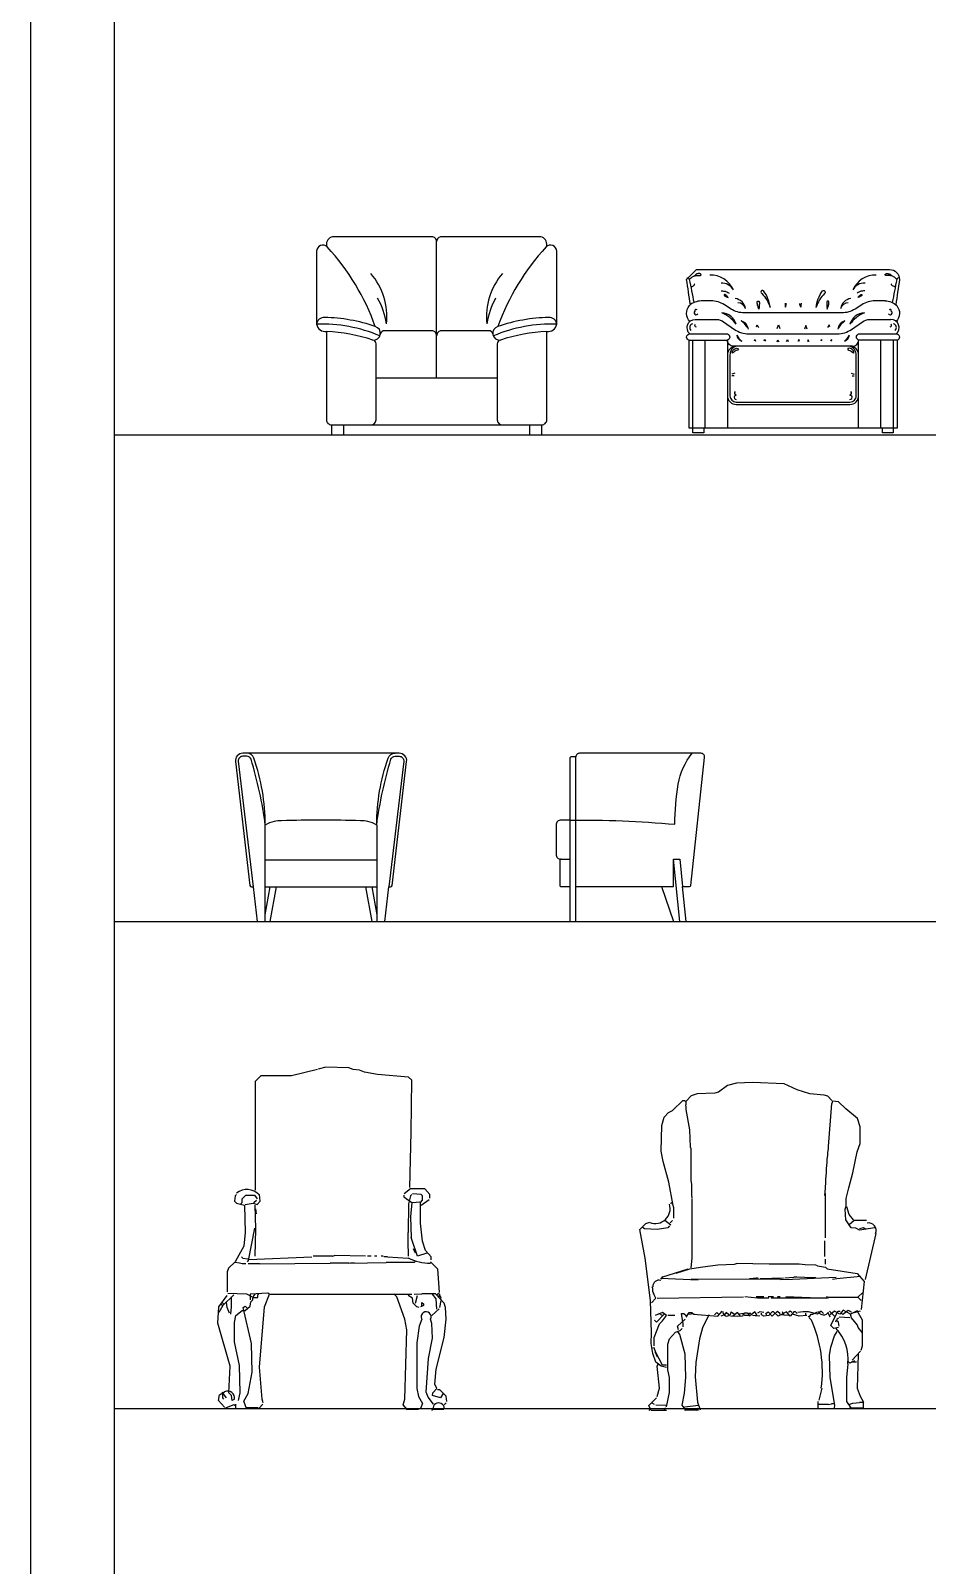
# Model space of a CAD drawing. Header units: inches. Extents: x 6 to 48.5, y 12.5 to 37.3.
# Drawn here: x 27.47 to 31.09, y 18.71 to 24.91 of the extents above; entities that cross this region are included whole.
import ezdxf

# ---------------------------------------------------------------- set-up
doc = ezdxf.new("R2010")
doc.units = ezdxf.units.IN
doc.header["$MEASUREMENT"] = 0
for name, color, linetype in [('02', 2, 'Continuous'), ('1', 1, 'Continuous'), ('4', 4, 'Continuous'), ('kadrbm', 4, 'Continuous')]:
    doc.layers.add(name, color=color, linetype=linetype)

# ---------------------------------------------------------------- blocks, each defined once
blk = doc.blocks.new('kadrbm')
at = {"layer": 'kadrbm', "color": 4}
blk.add_lwpolyline([(0, 0), (0, 24.7972), (21, 24.7972), (21, 0), (0, 0)], close=True, dxfattribs=at)
blk.add_lwpolyline([(20.6631, 0.3257), (20.6631, 24.4603), (0.3369, 24.4603), (0.3369, 0.3257), (20.6631, 0.3257)], dxfattribs=at)

msp = doc.modelspace()

# ---------------------------------------------------------------- linework, layer by layer
at = {"layer": '02'}
for p, q in [((29.111, 23.5106), (29.111, 24.0606)), ((30.1962, 23.3077), (30.1962, 23.6627)), ((30.9062, 23.3077), (30.9062, 23.6627)), ((30.3162, 23.529), (30.3041, 23.5255)), ((30.3128, 23.5185), (30.3041, 23.5185)), ((30.7861, 23.529), (30.7983, 23.5255)), ((30.7896, 23.5185), (30.7983, 23.5185)), ((28.4187, 21.5637), (28.8687, 21.5637)), ((30.0937, 21.3137), (30.0687, 21.5657))]:
    msp.add_line(p, q, dxfattribs=at)
for points in [[(30.1317, 23.9078), (30.1355, 23.9113), (30.1389, 23.9142), (30.142, 23.9166), (30.1447, 23.9185), (30.1472, 23.9199), (30.1496, 23.921), (30.1518, 23.9219), (30.1539, 23.9225), (30.156, 23.923), (30.158, 23.9234), (30.16, 23.9236), (30.1619, 23.9238), (30.1639, 23.9239), (30.1657, 23.924), (30.1675, 23.924), (30.1693, 23.924), (30.171, 23.924), (30.1726, 23.924), (30.174, 23.924), (30.1754, 23.9241), (30.1766, 23.9243), (30.1776, 23.9245), (30.1784, 23.9249), (30.1789, 23.9253), (30.1792, 23.9258), (30.1793, 23.9265), (30.1792, 23.9272), (30.1788, 23.9279), (30.1783, 23.9286), (30.1777, 23.9293), (30.177, 23.93), (30.1761, 23.9305), (30.1753, 23.9309), (30.1743, 23.9313), (30.1732, 23.9315), (30.1721, 23.9316), (30.1709, 23.9316), (30.1695, 23.9315), (30.1681, 23.9313), (30.1665, 23.9311), (30.1648, 23.9308), (30.163, 23.9304), (30.1612, 23.9298), (30.1594, 23.9291), (30.1578, 23.9282), (30.1563, 23.9271), (30.1551, 23.9257), (30.1542, 23.924)], [(30.9706, 23.9078), (30.9669, 23.9113), (30.9635, 23.9142), (30.9604, 23.9166), (30.9576, 23.9185), (30.9551, 23.9199), (30.9528, 23.921), (30.9506, 23.9219), (30.9485, 23.9225), (30.9464, 23.923), (30.9444, 23.9234), (30.9424, 23.9236), (30.9404, 23.9238), (30.9385, 23.9239), (30.9367, 23.924), (30.9348, 23.924), (30.9331, 23.924), (30.9314, 23.924), (30.9298, 23.924), (30.9283, 23.924), (30.927, 23.9241), (30.9258, 23.9243), (30.9248, 23.9245), (30.924, 23.9249), (30.9234, 23.9253), (30.9231, 23.9258), (30.9231, 23.9265), (30.9232, 23.9272), (30.9235, 23.9279), (30.924, 23.9286), (30.9247, 23.9293), (30.9254, 23.93), (30.9262, 23.9305), (30.9271, 23.9309), (30.9281, 23.9313), (30.9291, 23.9315), (30.9303, 23.9316), (30.9315, 23.9316), (30.9328, 23.9315), (30.9343, 23.9313), (30.9359, 23.9311), (30.9376, 23.9308), (30.9394, 23.9304), (30.9412, 23.9298), (30.9429, 23.9291), (30.9446, 23.9282), (30.946, 23.9271), (30.9472, 23.9257), (30.9482, 23.924)], [(30.1382, 23.877), (30.1427, 23.8792), (30.1462, 23.881), (30.1489, 23.8824), (30.1507, 23.8837), (30.152, 23.8851), (30.1529, 23.8865), (30.1535, 23.8883), (30.1542, 23.8906)], [(30.9644, 23.8769), (30.9597, 23.8792), (30.9561, 23.881), (30.9535, 23.8824), (30.9517, 23.8837), (30.9504, 23.8851), (30.9495, 23.8865), (30.9488, 23.8883), (30.9482, 23.8906)], [(30.2613, 23.8612), (30.2665, 23.8612), (30.2706, 23.861), (30.274, 23.8607), (30.277, 23.8601), (30.28, 23.859), (30.2834, 23.8575), (30.2875, 23.8553), (30.2927, 23.8523)], [(30.2894, 23.8347), (30.2877, 23.8366), (30.2862, 23.8383), (30.2849, 23.8397), (30.2838, 23.8409), (30.2828, 23.8419), (30.2819, 23.8428), (30.2811, 23.8435), (30.2803, 23.8442), (30.2795, 23.8448), (30.2787, 23.8454), (30.278, 23.8458), (30.2773, 23.8463), (30.2766, 23.8466), (30.2759, 23.8468), (30.2753, 23.8469), (30.2747, 23.8469), (30.2742, 23.8468), (30.2737, 23.8465), (30.2733, 23.8462), (30.273, 23.8458), (30.2728, 23.8454), (30.2726, 23.8449), (30.2726, 23.8445), (30.2726, 23.844), (30.2727, 23.8436), (30.273, 23.8432), (30.2733, 23.8429), (30.2738, 23.8425), (30.2743, 23.8421), (30.2749, 23.8417), (30.2755, 23.8413), (30.2763, 23.8409), (30.2771, 23.8404), (30.2781, 23.8399), (30.2792, 23.8393), (30.2805, 23.8386), (30.2822, 23.8378), (30.2842, 23.8369), (30.2866, 23.8359), (30.2894, 23.8347)], [(30.4129, 23.7876), (30.4116, 23.7917), (30.4104, 23.7952), (30.4095, 23.7983), (30.4087, 23.8009), (30.408, 23.8032), (30.4075, 23.8052), (30.4071, 23.807), (30.4068, 23.8087), (30.4065, 23.8103), (30.4064, 23.8119), (30.4063, 23.8134), (30.4063, 23.8147), (30.4065, 23.816), (30.4067, 23.8172), (30.407, 23.8182), (30.4075, 23.819), (30.4081, 23.8196), (30.4089, 23.8201), (30.4096, 23.8204), (30.4105, 23.8205), (30.4113, 23.8205), (30.4121, 23.8204), (30.4128, 23.8201), (30.4134, 23.8196), (30.4139, 23.8191), (30.4143, 23.8184), (30.4145, 23.8176), (30.4147, 23.8167), (30.4148, 23.8156), (30.4149, 23.8144), (30.4149, 23.8131), (30.4149, 23.8117), (30.4149, 23.8101), (30.4149, 23.8083), (30.4148, 23.8062), (30.4146, 23.8037), (30.4144, 23.8006), (30.4141, 23.797), (30.4136, 23.7927), (30.4129, 23.7876)], [(30.519, 23.8118), (30.519, 23.8117), (30.519, 23.8109), (30.519, 23.8099), (30.5191, 23.8089), (30.5191, 23.8076), (30.5192, 23.8061), (30.5193, 23.8042), (30.5195, 23.8021), (30.5198, 23.7995), (30.5202, 23.7964)], [(30.5202, 23.7964), (30.521, 23.7989), (30.5217, 23.801), (30.5223, 23.8028), (30.5228, 23.8044), (30.5232, 23.8058), (30.5235, 23.807), (30.5237, 23.8081), (30.5239, 23.8091), (30.5241, 23.81), (30.5241, 23.8103)], [(30.5821, 23.7964), (30.5813, 23.7989), (30.5806, 23.801), (30.5801, 23.8028), (30.5796, 23.8044), (30.5792, 23.8058), (30.5789, 23.807), (30.5787, 23.8081), (30.5785, 23.8091), (30.5783, 23.81), (30.5783, 23.8103)], [(30.5833, 23.8118), (30.5833, 23.8117), (30.5833, 23.8109), (30.5833, 23.8099), (30.5833, 23.8089), (30.5833, 23.8076), (30.5832, 23.8061), (30.583, 23.8042), (30.5828, 23.8021), (30.5825, 23.7995), (30.5821, 23.7964)], [(30.6894, 23.7876), (30.6908, 23.7917), (30.692, 23.7952), (30.6929, 23.7983), (30.6937, 23.8009), (30.6943, 23.8032), (30.6949, 23.8052), (30.6953, 23.807), (30.6956, 23.8087), (30.6958, 23.8103), (30.696, 23.8119), (30.6961, 23.8134), (30.696, 23.8147), (30.6959, 23.816), (30.6957, 23.8172), (30.6953, 23.8182), (30.6948, 23.819), (30.6942, 23.8196), (30.6935, 23.8201), (30.6927, 23.8204), (30.6919, 23.8205), (30.6911, 23.8205), (30.6903, 23.8204), (30.6896, 23.8201), (30.689, 23.8196), (30.6885, 23.8191), (30.6881, 23.8184), (30.6878, 23.8176), (30.6877, 23.8167), (30.6876, 23.8156), (30.6875, 23.8144), (30.6875, 23.8131), (30.6875, 23.8117), (30.6875, 23.8101), (30.6875, 23.8083), (30.6876, 23.8062), (30.6877, 23.8037), (30.688, 23.8006), (30.6883, 23.797), (30.6888, 23.7927), (30.6894, 23.7876)], [(30.8411, 23.8612), (30.8359, 23.8612), (30.8318, 23.861), (30.8284, 23.8607), (30.8254, 23.8601), (30.8224, 23.859), (30.819, 23.8575), (30.8149, 23.8553), (30.8097, 23.8523)], [(30.813, 23.8347), (30.8147, 23.8366), (30.8162, 23.8383), (30.8175, 23.8397), (30.8186, 23.8409), (30.8196, 23.8419), (30.8205, 23.8428), (30.8213, 23.8435), (30.8221, 23.8442), (30.8229, 23.8448), (30.8236, 23.8454), (30.8244, 23.8458), (30.8251, 23.8463), (30.8258, 23.8466), (30.8265, 23.8468), (30.8271, 23.8469), (30.8277, 23.8469), (30.8282, 23.8468), (30.8286, 23.8465), (30.829, 23.8462), (30.8293, 23.8458), (30.8296, 23.8454), (30.8297, 23.8449), (30.8298, 23.8445), (30.8298, 23.844), (30.8296, 23.8436), (30.8294, 23.8432), (30.829, 23.8429), (30.8286, 23.8425), (30.8281, 23.8421), (30.8275, 23.8417), (30.8268, 23.8413), (30.8261, 23.8409), (30.8253, 23.8404), (30.8243, 23.8399), (30.8232, 23.8393), (30.8218, 23.8386), (30.8202, 23.8378), (30.8182, 23.8369), (30.8158, 23.8359), (30.813, 23.8347)], [(30.4031, 23.7159), (30.4059, 23.7243), (30.4116, 23.7131)], [(30.4868, 23.7098), (30.4924, 23.7239), (30.4981, 23.7098)], [(30.6082, 23.7073), (30.6026, 23.7214), (30.5969, 23.7073)], [(30.6993, 23.7159), (30.6964, 23.7243), (30.6908, 23.7131)], [(30.3948, 23.6602), (30.3965, 23.6653), (30.3998, 23.6585)], [(30.4345, 23.6602), (30.4362, 23.6653), (30.4396, 23.6585)], [(30.4865, 23.6554), (30.4899, 23.6638), (30.4933, 23.6554)], [(30.5248, 23.6568), (30.5282, 23.6653), (30.5315, 23.6568)], [(30.5776, 23.6568), (30.5742, 23.6653), (30.5708, 23.6568)], [(30.6159, 23.6554), (30.6125, 23.6638), (30.6091, 23.6554)], [(30.6679, 23.6602), (30.6662, 23.6653), (30.6628, 23.6585)], [(30.7076, 23.6602), (30.7059, 23.6653), (30.7025, 23.6585)]]:
    msp.add_lwpolyline(points, dxfattribs=at)
for points in [[(30.1217, 23.9143, -0.477662), (30.1317, 23.9078, -0.00944), (30.1501, 23.8145, -0.00944)], [(30.9806, 23.9143, 0.477662), (30.9706, 23.9078, 0.00944), (30.9523, 23.8145, 0.00944)], [(30.923, 23.8212), (30.8823, 23.8212, 0.142516), (30.8287, 23.8056), (30.8016, 23.7883, -0.142516), (30.7479, 23.7727), (30.3544, 23.7727, -0.142516), (30.3008, 23.7883), (30.2737, 23.8056, 0.142516), (30.22, 23.8212), (30.1794, 23.8212, 0.167477), (30.1323, 23.8024)], [(30.4582, 23.794, 0.13569), (30.4322, 23.862, 1.044407), (30.4245, 23.8505, -0.120985), (30.4582, 23.7953)], [(30.6442, 23.794, -0.13569), (30.6702, 23.862, -1.044407), (30.6779, 23.8505, 0.120985), (30.6442, 23.7953)], [(28.8632, 23.7173, 0.082495), (28.6581, 23.7538, 0.41193), (28.626, 23.7267)], [(29.596, 23.7267, 0.41193), (29.5639, 23.7538, 0.082495), (29.3587, 23.7173, 0.082495)], [(30.1346, 23.6877, -0.698375), (30.1561, 23.7462), (30.242, 23.7462, -0.153752), (30.2707, 23.7372), (30.315, 23.7062, 0.153752), (30.3723, 23.6881), (30.73, 23.6881, 0.153752), (30.7873, 23.7062), (30.8317, 23.7372, -0.153752), (30.8603, 23.7462), (30.9463, 23.7462, -0.180187)], [(30.3212, 23.6377, 0.352816), (30.2962, 23.6027), (30.2962, 23.4377, 0.414214), (30.3212, 23.4127), (30.7812, 23.4127, 0.414214), (30.8062, 23.4377), (30.8062, 23.6027, 0.322266), (30.7812, 23.6377)], [(28.4187, 21.7037, 0.040321), (28.361, 21.9697, 0.318285), (28.344, 21.9817), (28.3275, 21.9817, 0.448945), (28.3096, 21.9616), (28.3693, 21.4537)], [(28.8687, 21.7037, -0.040321), (28.9264, 21.9697, -0.318285), (28.9434, 21.9817), (28.96, 21.9817, -0.448945), (28.9779, 21.9616), (28.9182, 21.4537)], [(29.6487, 21.7237, -0.025013), (30.0737, 21.7069, -0.037327), (30.0871, 21.8689, -0.127318), (30.1437, 21.9937, -5.890392)]]:
    msp.add_lwpolyline(points, format="xyb", dxfattribs=at)
for points in [[(30.3066, 23.6109, -0.687276), (30.305, 23.6117, -0.42683), (30.3272, 23.6295, -0.834035), (30.3276, 23.6221, 0.130646)], [(30.7958, 23.6109, 0.687276), (30.7973, 23.6117, 0.42683), (30.7752, 23.6295, 0.834035), (30.7748, 23.6221, -0.130646)]]:
    msp.add_lwpolyline(points, format="xyb", close=True, dxfattribs=at)
for centre, radius, start, end in [((28.6494, 23.76), 0.2603, 353.2027, 41.33005), ((29.5726, 23.76), 0.2603, 138.66995, 186.7973), ((30.2176, 23.8241), 0.1014, 24.03688, 91.58277), ((30.2649, 23.8414), 0.0512, 27.93709, 95.11246), ((30.8848, 23.8241), 0.1014, 88.41723, 155.96312), ((30.8374, 23.8414), 0.0512, 84.88754, 152.06291), ((28.6236, 23.6891), 0.2871, 8.02942, 29.88271), ((29.5983, 23.6891), 0.2871, 150.11729, 171.97058), ((30.3121, 23.7835), 0.0473, 8.76068, 83.16638), ((30.3281, 23.781), 0.0322, 17.47158, 89.63648), ((30.7903, 23.7835), 0.0473, 96.83362, 171.23932), ((30.7742, 23.781), 0.0322, 90.36352, 162.52842), ((30.1591, 23.7732), 0.00814, 126.65239, 328.37332), ((30.1596, 23.7812), 0.0056, 52.1174, 195.21952), ((30.2089, 23.6446), 0.1395, 36.30383, 67.07883), ((30.2603, 23.7097), 0.0635, 16.01033, 87.37232), ((30.8421, 23.7097), 0.0635, 92.62768, 163.98967), ((30.8935, 23.6446), 0.1395, 112.92117, 143.69617), ((30.9433, 23.7732), 0.00814, 211.62668, 53.34761), ((30.9428, 23.7812), 0.0056, 344.78048, 127.8826), ((28.6505, 23.1439), 0.5833, 66.64743, 92.40258), ((28.6318, 22.9924), 0.706, 71.74808, 87.22792), ((29.5715, 23.1439), 0.5833, 87.59742, 113.35257), ((29.5901, 22.9924), 0.706, 92.77208, 108.25192), ((30.1496, 23.7134), 0.0161, 105.09485, 225.39407), ((30.1614, 23.7238), 0.00817, 151.27343, 253.99947), ((30.3858, 23.7151), 0.0702, 207.3269, 233.37305), ((30.3516, 23.686), 0.0283, 186.36208, 254.33787), ((30.3316, 23.7022), 0.0393, 6.92448, 74.90027), ((30.2844, 23.6614), 0.0975, 27.8893, 53.93545), ((30.7708, 23.7022), 0.0393, 105.09973, 173.07552), ((30.8179, 23.6614), 0.0975, 126.06455, 152.1107), ((30.7508, 23.686), 0.0283, 285.66213, 353.63792), ((30.7166, 23.7151), 0.0702, 306.62695, 332.6731), ((30.941, 23.7238), 0.00817, 286.00053, 28.72657), ((30.9527, 23.7134), 0.0161, 314.60593, 74.90515), ((30.3215, 23.4319), 0.0087, 87.58176, 272.41824), ((30.3231, 23.449), 0.00846, 131.48814, 261.61644), ((30.7792, 23.449), 0.00846, 278.38356, 48.51186), ((30.7808, 23.4319), 0.0087, 267.58176, 92.41824)]:
    msp.add_arc(centre, radius, start, end, dxfattribs=at)
at = {"layer": '1'}
for p, q in [((27.8075, 23.2806), (48.1337, 23.2806)), ((27.8075, 21.3137), (48.1337, 21.3137)), ((27.8075, 19.3468), (48.1337, 19.3468))]:
    msp.add_line(p, q, dxfattribs=at)
at = {"layer": '4'}
for p, q in [((30.1312, 23.6627), (30.2862, 23.6627)), ((30.9712, 23.6627), (30.8162, 23.6627)), ((28.866, 23.5106), (29.356, 23.5106)), ((28.686, 23.3206), (29.536, 23.3206)), ((29.6487, 21.9737), (29.6487, 21.3137)), ((28.8687, 21.7037), (28.8687, 21.3137)), ((29.6137, 21.5657), (29.6487, 21.5657)), ((28.4187, 21.4537), (28.8687, 21.4537)), ((28.6299, 20.7157), (28.524, 20.6905)), ((28.6626, 20.7258), (28.6324, 20.7182)), ((28.7559, 20.7233), (28.6626, 20.7258)), ((28.7736, 20.7157), (28.7559, 20.7233)), ((28.7988, 20.7132), (28.7736, 20.7157)), ((28.8189, 20.7056), (28.7988, 20.7132)), ((28.4004, 20.6905), (28.3777, 20.6678)), ((28.3777, 20.6678), (28.3777, 20.2291)), ((28.524, 20.6905), (28.4004, 20.6905)), ((28.8719, 20.6955), (28.8189, 20.7056)), ((28.9979, 20.6855), (28.8719, 20.6955)), ((29.0105, 20.6728), (28.9979, 20.6855)), ((29.008, 20.4636), (29.0105, 20.6728)), ((30.2862, 20.6514), (30.25, 20.6249)), ((30.3224, 20.6611), (30.2862, 20.6514)), ((30.3875, 20.6635), (30.3224, 20.6611)), ((30.5153, 20.6587), (30.3875, 20.6635)), ((30.5684, 20.6345), (30.5153, 20.6587)), ((30.0643, 20.5501), (30.1053, 20.5911)), ((30.1053, 20.5911), (30.1125, 20.5911)), ((30.1125, 20.5911), (30.1173, 20.5863)), ((30.1173, 20.5863), (30.1173, 20.5742)), ((30.1391, 20.6104), (30.1198, 20.5887)), ((30.1632, 20.6176), (30.1391, 20.6104)), ((30.2355, 20.6201), (30.1632, 20.6176)), ((30.25, 20.6249), (30.2355, 20.6201)), ((30.6191, 20.6176), (30.5684, 20.6345)), ((30.677, 20.6128), (30.6191, 20.6176)), ((30.6914, 20.608), (30.677, 20.6128)), ((30.7083, 20.5911), (30.6914, 20.608)), ((30.7107, 20.5887), (30.7083, 20.579)), ((30.7349, 20.5863), (30.7107, 20.5887)), ((30.7638, 20.5573), (30.7349, 20.5863)), ((30.0209, 20.4898), (30.0305, 20.5236)), ((30.0305, 20.5236), (30.0474, 20.5429)), ((30.0474, 20.5429), (30.0643, 20.5501)), ((30.1198, 20.5646), (30.1173, 20.5742)), ((30.1198, 20.5549), (30.1198, 20.5646)), ((30.1342, 20.4729), (30.1198, 20.5549)), ((30.6938, 20.4054), (30.7083, 20.579)), ((30.812, 20.5187), (30.7638, 20.5573)), ((29.003, 20.2392), (29.008, 20.4636)), ((30.0184, 20.3861), (30.0209, 20.4898)), ((30.1366, 20.403), (30.1342, 20.4729)), ((30.8217, 20.485), (30.812, 20.5187)), ((30.8217, 20.4174), (30.8217, 20.485)), ((30.1391, 20.3957), (30.1366, 20.403)), ((30.1391, 20.2679), (30.1391, 20.3957)), ((30.6914, 20.3813), (30.6938, 20.3957)), ((30.6938, 20.3957), (30.6938, 20.4054)), ((30.8096, 20.3837), (30.8217, 20.4174)), ((30.0257, 20.3451), (30.0184, 20.3861)), ((30.0498, 20.2606), (30.0257, 20.3451)), ((30.6866, 20.3161), (30.689, 20.3402)), ((30.689, 20.3547), (30.6914, 20.3692)), ((30.689, 20.3402), (30.689, 20.3547)), ((30.6914, 20.3692), (30.6914, 20.3813)), ((30.7927, 20.2992), (30.8096, 20.3837)), ((30.6842, 20.2727), (30.6866, 20.2992)), ((30.6842, 20.2631), (30.6842, 20.2727)), ((30.6866, 20.2992), (30.6866, 20.3161)), ((30.7759, 20.2389), (30.7927, 20.2992)), ((28.3021, 20.2115), (28.2971, 20.2065)), ((28.3979, 20.1838), (28.3954, 20.2115)), ((29.0055, 20.2342), (28.9803, 20.214)), ((29.0635, 20.2342), (29.0055, 20.2342)), ((29.0105, 20.2115), (29.0055, 20.2065)), ((29.0483, 20.2115), (29.0131, 20.214)), ((29.0534, 20.2065), (29.0483, 20.2115)), ((29.0836, 20.2115), (29.0635, 20.2342)), ((29.0836, 20.1964), (29.0836, 20.2115)), ((30.0667, 20.1666), (30.0498, 20.2606)), ((30.1415, 20.2534), (30.1391, 20.2679)), ((30.1415, 20.21), (30.1415, 20.2534)), ((30.1439, 20.1979), (30.1415, 20.21)), ((30.6794, 20.2076), (30.6818, 20.2365)), ((30.6818, 20.2365), (30.6842, 20.2631)), ((30.6818, 20.0363), (30.6818, 20.2148)), ((30.7662, 20.1955), (30.7759, 20.2389)), ((28.2971, 20.2065), (28.2945, 20.1838)), ((28.2945, 20.1838), (28.3021, 20.1762)), ((28.3021, 20.1762), (28.3349, 20.1686)), ((28.3198, 20.1737), (28.3248, 20.1787)), ((28.3248, 20.1938), (28.3399, 20.209)), ((28.3248, 20.1787), (28.3248, 20.1938)), ((28.3349, 20.1686), (28.3374, 20.0577)), ((28.3374, 20.1712), (28.3702, 20.1762)), ((28.3399, 20.209), (28.3752, 20.209)), ((28.3702, 20.1762), (28.3853, 20.1712)), ((28.3727, 20.1787), (28.3828, 20.1888)), ((28.3752, 20.209), (28.3853, 20.1938)), ((28.3803, 20.0728), (28.3777, 20.1686)), ((28.3828, 20.1333), (28.3803, 20.1535)), ((28.3853, 20.1712), (28.3979, 20.1838)), ((28.9778, 20.209), (28.9778, 20.2014)), ((28.9778, 20.2014), (29.0105, 20.1787)), ((28.9979, 20.1737), (28.9954, 20.0577)), ((29.0055, 20.2065), (28.9979, 20.1737)), ((29.0105, 20.1787), (29.0055, 20.1207)), ((29.0131, 20.1787), (29.0433, 20.1812)), ((29.0458, 20.1787), (29.0534, 20.1888)), ((29.0458, 20.0955), (29.0458, 20.1787)), ((29.0483, 20.1686), (29.0811, 20.1913)), ((29.0534, 20.1888), (29.0534, 20.2065)), ((30.057, 20.1738), (30.0619, 20.1786)), ((30.0691, 20.1569), (30.0667, 20.1666)), ((30.0691, 20.1159), (30.0691, 20.1569)), ((30.1439, 19.9543), (30.1439, 20.1955)), ((30.7614, 20.1521), (30.7662, 20.1642)), ((30.7638, 20.1087), (30.7614, 20.1521)), ((30.7662, 20.1642), (30.7662, 20.1955)), ((30.7783, 20.1304), (30.7686, 20.1617)), ((29.0055, 20.1207), (29.008, 20.0375)), ((29.0534, 20.0224), (29.0458, 20.0955)), ((29.9316, 20.0701), (29.9557, 20.0942)), ((29.9557, 20.0942), (29.9726, 20.099)), ((30.057, 20.087), (30.0329, 20.1063)), ((30.0546, 20.0966), (30.0643, 20.1063)), ((30.7855, 20.0773), (30.7638, 20.1087)), ((30.7952, 20.1087), (30.7783, 20.1304)), ((30.7976, 20.1063), (30.7783, 20.0894)), ((30.8482, 20.1063), (30.7976, 20.1063)), ((28.3374, 20.0577), (28.3324, 20.0022)), ((28.3752, 20.0754), (28.35, 19.9443)), ((28.3777, 19.9619), (28.3803, 20.0728)), ((28.9954, 20.0224), (28.9954, 20.0577)), ((29.0105, 20.03), (29.008, 20.0375)), ((29.0332, 19.9619), (29.0105, 20.03)), ((29.9533, 19.9543), (29.9316, 20.0701)), ((29.9509, 20.0725), (29.9413, 20.0797)), ((30.0016, 20.0701), (29.9509, 20.0725)), ((30.045, 20.0773), (30.0016, 20.0701)), ((30.0522, 20.0846), (30.045, 20.0773)), ((30.6794, 19.9615), (30.6794, 20.0243)), ((30.8048, 20.0749), (30.7855, 20.0773)), ((30.8193, 20.0677), (30.8048, 20.0749)), ((30.8362, 20.0773), (30.8193, 20.0725)), ((30.882, 20.0773), (30.8193, 20.0677)), ((30.8458, 20.0701), (30.8362, 20.0773)), ((30.8434, 19.8675), (30.8868, 20.0532)), ((28.3324, 20.0022), (28.3046, 19.9543)), ((28.6904, 19.9619), (28.6122, 19.9619)), ((28.6904, 19.9619), (28.6979, 19.9644)), ((28.824, 19.9619), (28.6979, 19.9644)), ((28.8467, 19.9619), (28.8315, 19.9619)), ((28.8694, 19.9619), (28.8593, 19.9619)), ((28.8946, 19.9619), (28.887, 19.9619)), ((28.9979, 19.9619), (28.9954, 20.0224)), ((29.0257, 19.9745), (29.0181, 19.9922)), ((29.071, 19.9745), (29.0332, 19.9619)), ((29.066, 19.9846), (29.0534, 20.0224)), ((29.0887, 19.9594), (29.066, 19.9846)), ((28.2693, 19.914), (28.2643, 19.8989)), ((28.2971, 19.9392), (28.2693, 19.914)), ((28.3046, 19.9543), (28.2971, 19.9392)), ((28.3147, 19.9342), (28.2971, 19.9367)), ((28.3248, 19.9317), (28.3147, 19.9342)), ((28.3223, 19.9594), (28.3273, 19.9543)), ((28.3399, 19.9317), (28.3248, 19.9317)), ((28.3273, 19.9543), (28.3475, 19.9518)), ((28.35, 19.9443), (28.345, 19.9392)), ((28.3954, 19.9317), (28.35, 19.9317)), ((28.3525, 19.9493), (28.6072, 19.9594)), ((28.3954, 19.9317), (28.6803, 19.9342)), ((28.7559, 19.9342), (28.6803, 19.9342)), ((28.7559, 19.9342), (28.9072, 19.9367)), ((28.7786, 19.9342), (28.7635, 19.9342)), ((28.9122, 19.9594), (28.8971, 19.9594)), ((29.0206, 19.9367), (28.9072, 19.9367)), ((28.9122, 19.9594), (28.9954, 19.9543)), ((29.0257, 19.9417), (29.0206, 19.9367)), ((29.0862, 19.9392), (29.1139, 19.9115)), ((29.0887, 19.9468), (29.0887, 19.9594)), ((29.1139, 19.9115), (29.1215, 19.8157)), ((29.975, 19.783), (29.9533, 19.9543)), ((30.0209, 19.8771), (30.127, 19.9109)), ((30.0787, 19.894), (30.1342, 19.9109)), ((30.1342, 19.9109), (30.1776, 19.9181)), ((30.1391, 19.9157), (30.1439, 19.9543)), ((30.1776, 19.9181), (30.2476, 19.9278)), ((30.2476, 19.9278), (30.3151, 19.9302)), ((30.3151, 19.9302), (30.3224, 19.9326)), ((30.455, 19.9302), (30.3224, 19.9326)), ((30.5757, 19.9302), (30.455, 19.9302)), ((30.5998, 19.9278), (30.5757, 19.9302)), ((30.6432, 19.9254), (30.5998, 19.9278)), ((30.6504, 19.9229), (30.6432, 19.9254)), ((30.6504, 19.9229), (30.6818, 19.9181)), ((30.6818, 19.9302), (30.6818, 19.9495)), ((30.6818, 19.9181), (30.689, 19.9109)), ((30.689, 19.9109), (30.8096, 19.8916)), ((28.2643, 19.8989), (28.2643, 19.8182)), ((29.9847, 19.8313), (29.9823, 19.8385)), ((30.168, 19.8651), (30.016, 19.8723)), ((30.0184, 19.8699), (30.0257, 19.8795)), ((30.5009, 19.8675), (30.1391, 19.8699)), ((30.3754, 19.8723), (30.4044, 19.8747)), ((30.4116, 19.8723), (30.4044, 19.8747)), ((30.4189, 19.8723), (30.5129, 19.8747)), ((30.5009, 19.8675), (30.5491, 19.8699)), ((30.5178, 19.8747), (30.5539, 19.8771)), ((30.5491, 19.8699), (30.7252, 19.8771)), ((30.566, 19.8771), (30.5539, 19.8771)), ((30.6287, 19.8747), (30.566, 19.8771)), ((30.6432, 19.8747), (30.6287, 19.8747)), ((30.7107, 19.8699), (30.7276, 19.8723)), ((30.7276, 19.8723), (30.8241, 19.8819)), ((30.8096, 19.8916), (30.8386, 19.8602)), ((30.8386, 19.8602), (30.8265, 19.7469)), ((28.2315, 19.7577), (28.2643, 19.8031)), ((28.2466, 19.7627), (28.292, 19.8056)), ((28.2668, 19.8132), (28.3424, 19.8106)), ((28.2819, 19.7577), (28.2819, 19.798)), ((28.3424, 19.8106), (28.3651, 19.798)), ((28.4282, 19.8132), (28.3576, 19.8081)), ((28.3576, 19.8081), (28.3576, 19.7854)), ((28.3576, 19.7602), (28.3601, 19.7779)), ((28.3601, 19.7779), (28.3677, 19.7854)), ((28.3677, 19.7955), (28.3878, 19.7955)), ((28.3677, 19.7854), (28.3677, 19.7955)), ((28.3702, 19.798), (28.3777, 19.8081)), ((28.3878, 19.8056), (28.3929, 19.8106)), ((28.3878, 19.7955), (28.3878, 19.8056)), ((28.4156, 19.7577), (28.4357, 19.8081)), ((28.4357, 19.8081), (28.4282, 19.8132)), ((28.4382, 19.8081), (29.0105, 19.8081)), ((28.95, 19.798), (28.9374, 19.8106)), ((28.9828, 19.7073), (28.95, 19.798)), ((29.0131, 19.793), (28.9954, 19.8031)), ((29.0156, 19.7728), (29.0131, 19.793)), ((29.0206, 19.8081), (29.0509, 19.8106)), ((29.0257, 19.7728), (29.0332, 19.8031)), ((29.1063, 19.8106), (29.0509, 19.8106)), ((29.1089, 19.7905), (29.0937, 19.8081)), ((29.1416, 19.7728), (29.1063, 19.8106)), ((29.1114, 19.7476), (29.1089, 19.7905)), ((29.1114, 19.8056), (29.1189, 19.8132)), ((29.124, 19.8006), (29.1164, 19.8006)), ((29.1189, 19.8132), (29.129, 19.793)), ((29.1189, 19.7955), (29.124, 19.8006)), ((29.124, 19.8006), (29.124, 19.8081)), ((29.124, 19.7552), (29.129, 19.7829)), ((29.9798, 19.6528), (29.975, 19.783)), ((29.9798, 19.7734), (29.9967, 19.7927)), ((29.9847, 19.8192), (29.9847, 19.8313)), ((29.9895, 19.8072), (29.9847, 19.8192)), ((29.9967, 19.7927), (29.9871, 19.812)), ((30.0016, 19.7927), (30.3513, 19.7975)), ((30.4068, 19.7927), (30.3561, 19.7975)), ((30.4333, 19.7975), (30.402, 19.7975)), ((30.4526, 19.7927), (30.4068, 19.7927)), ((30.4719, 19.7975), (30.4502, 19.7975)), ((30.6866, 19.7927), (30.4623, 19.7927)), ((30.4985, 19.7975), (30.4888, 19.7975)), ((30.6528, 19.7927), (30.5226, 19.7975)), ((30.6963, 19.7951), (30.6866, 19.7975)), ((30.6866, 19.7927), (30.6963, 19.7951)), ((30.8145, 19.7951), (30.6963, 19.7951)), ((30.8145, 19.7975), (30.8313, 19.8144)), ((30.8265, 19.783), (30.8145, 19.7951)), ((28.2265, 19.6922), (28.2315, 19.7577)), ((28.2466, 19.7627), (28.2315, 19.735)), ((28.2391, 19.7703), (28.2466, 19.7627)), ((28.2517, 19.7678), (28.2441, 19.7753)), ((28.2643, 19.7552), (28.2618, 19.7753)), ((28.2744, 19.7325), (28.2643, 19.7552)), ((28.2794, 19.7274), (28.2819, 19.7577)), ((28.2945, 19.6947), (28.2996, 19.7224)), ((28.2996, 19.7224), (28.3248, 19.7426)), ((28.3248, 19.7426), (28.3374, 19.7426)), ((28.3298, 19.7552), (28.3374, 19.7602)), ((28.3626, 19.609), (28.3298, 19.7552)), ((28.3374, 19.7602), (28.345, 19.7527)), ((28.3374, 19.7426), (28.3576, 19.7602)), ((28.3954, 19.5132), (28.4156, 19.7577)), ((29.0307, 19.7577), (29.0156, 19.7728)), ((29.0408, 19.7552), (29.0307, 19.7577)), ((29.0584, 19.7627), (29.0458, 19.7577)), ((29.0509, 19.7577), (29.0509, 19.7753)), ((29.0509, 19.7753), (29.0584, 19.7703)), ((29.0584, 19.7703), (29.0584, 19.7627)), ((29.0912, 19.7224), (29.1215, 19.7501)), ((29.1467, 19.7552), (29.1416, 19.7728)), ((29.1492, 19.7073), (29.1467, 19.7552)), ((30.0233, 19.7348), (29.9943, 19.7227)), ((30.0305, 19.7276), (29.9991, 19.6962)), ((30.0233, 19.7227), (30.0088, 19.73)), ((30.0402, 19.7227), (30.0233, 19.7348)), ((30.0233, 19.701), (30.0402, 19.7227)), ((30.0739, 19.7227), (30.045, 19.7227)), ((30.1077, 19.689), (30.1005, 19.73)), ((30.1005, 19.73), (30.1101, 19.73)), ((30.1101, 19.73), (30.1198, 19.7227)), ((30.1198, 19.7155), (30.1318, 19.7348)), ((30.127, 19.7276), (30.1511, 19.73)), ((30.1318, 19.7348), (30.1415, 19.7348)), ((30.1415, 19.7348), (30.1487, 19.7276)), ((30.1487, 19.7276), (30.2476, 19.7203)), ((30.2114, 19.7251), (30.1849, 19.6721)), ((30.2331, 19.7251), (30.2428, 19.7348)), ((30.2428, 19.7348), (30.2524, 19.7251)), ((30.2476, 19.7203), (30.2645, 19.7396)), ((30.2741, 19.7251), (30.2597, 19.7203)), ((30.2814, 19.7348), (30.2741, 19.7251)), ((30.291, 19.7251), (30.2814, 19.7348)), ((30.3248, 19.7179), (30.2983, 19.7203)), ((30.3007, 19.7372), (30.3151, 19.7276)), ((30.3272, 19.7348), (30.3079, 19.7203)), ((30.3465, 19.7203), (30.3248, 19.7179)), ((30.3393, 19.7203), (30.3272, 19.7348)), ((30.3489, 19.73), (30.3344, 19.7276)), ((30.3561, 19.7227), (30.3489, 19.73)), ((30.3706, 19.7227), (30.3561, 19.7227)), ((30.3803, 19.73), (30.3706, 19.73)), ((30.3972, 19.7372), (30.3754, 19.7203)), ((30.4164, 19.7203), (30.3875, 19.7227)), ((30.4044, 19.7251), (30.3972, 19.7372)), ((30.3996, 19.7203), (30.4044, 19.7251)), ((30.4164, 19.7372), (30.4068, 19.7324)), ((30.4333, 19.7348), (30.4164, 19.7372)), ((30.4237, 19.7251), (30.4237, 19.7324)), ((30.4333, 19.7203), (30.4237, 19.7251)), ((30.4526, 19.7227), (30.4333, 19.7203)), ((30.4406, 19.73), (30.4502, 19.7372)), ((30.4454, 19.7227), (30.4406, 19.73)), ((30.4502, 19.7372), (30.4671, 19.7203)), ((30.4671, 19.7372), (30.4526, 19.7227)), ((30.4671, 19.7203), (30.4888, 19.7396)), ((30.4719, 19.7372), (30.4671, 19.7372)), ((30.4912, 19.7203), (30.4719, 19.7372)), ((30.4888, 19.7396), (30.4985, 19.73)), ((30.525, 19.7372), (30.4912, 19.7203)), ((30.5346, 19.7227), (30.496, 19.7251)), ((30.5153, 19.7227), (30.5081, 19.7372)), ((30.5395, 19.7203), (30.525, 19.7372)), ((30.5395, 19.7396), (30.5322, 19.7348)), ((30.5467, 19.7348), (30.5395, 19.7396)), ((30.5539, 19.7372), (30.5395, 19.7203)), ((30.5757, 19.7203), (30.5491, 19.7276)), ((30.5612, 19.7372), (30.5539, 19.7372)), ((30.5684, 19.73), (30.5612, 19.7372)), ((30.5925, 19.7372), (30.5708, 19.7348)), ((30.607, 19.7227), (30.5757, 19.7203)), ((30.6142, 19.7372), (30.5925, 19.7372)), ((30.6022, 19.7251), (30.6022, 19.7324)), ((30.6118, 19.7203), (30.6167, 19.7155)), ((30.6504, 19.7276), (30.6142, 19.7372)), ((30.6167, 19.7155), (30.6239, 19.7276)), ((30.6239, 19.7276), (30.6311, 19.7276)), ((30.6311, 19.7276), (30.6504, 19.7372)), ((30.6649, 19.7396), (30.6504, 19.7276)), ((30.6745, 19.73), (30.6649, 19.7396)), ((30.7011, 19.7155), (30.6938, 19.73)), ((30.718, 19.7203), (30.6987, 19.7396)), ((30.718, 19.7396), (30.7011, 19.7251)), ((30.7035, 19.6817), (30.7324, 19.7396)), ((30.7397, 19.7276), (30.718, 19.7396)), ((30.7324, 19.7396), (30.7421, 19.7396)), ((30.7807, 19.7131), (30.7373, 19.7155)), ((30.7541, 19.7444), (30.7397, 19.7276)), ((30.7445, 19.7324), (30.7517, 19.7276)), ((30.7517, 19.7276), (30.7734, 19.7444)), ((30.7831, 19.7276), (30.7541, 19.7444)), ((30.7734, 19.7444), (30.7855, 19.7372)), ((30.8096, 19.742), (30.7831, 19.7276)), ((30.7879, 19.7131), (30.7831, 19.7276)), ((30.7879, 19.7324), (30.8241, 19.742)), ((30.8313, 19.7034), (30.8096, 19.742)), ((28.2769, 19.5182), (28.2265, 19.6922)), ((28.2945, 19.6165), (28.2945, 19.6947)), ((28.9904, 19.6644), (28.9828, 19.7073)), ((28.9828, 19.3846), (28.9904, 19.6644)), ((29.0408, 19.6795), (29.0307, 19.6115)), ((29.0509, 19.7073), (29.0408, 19.6795)), ((29.0912, 19.6896), (29.0862, 19.7073)), ((29.0937, 19.6316), (29.0912, 19.6896)), ((29.1416, 19.6342), (29.1492, 19.7073)), ((29.9774, 19.6094), (29.9798, 19.6528)), ((29.9895, 19.6335), (30.0112, 19.689)), ((29.9991, 19.6962), (29.9919, 19.7034)), ((30.0112, 19.689), (30.0233, 19.701)), ((30.0522, 19.6287), (30.0763, 19.6552)), ((30.0763, 19.6552), (30.0956, 19.6624)), ((30.0836, 19.6793), (30.1149, 19.7083)), ((30.0884, 19.6648), (30.0836, 19.6793)), ((30.0932, 19.6455), (30.086, 19.6576)), ((30.0956, 19.6624), (30.1029, 19.6697)), ((30.1077, 19.6769), (30.1077, 19.689)), ((30.1849, 19.6721), (30.1728, 19.6287)), ((30.6167, 19.7131), (30.6263, 19.7034)), ((30.7156, 19.6697), (30.7035, 19.6817)), ((30.7349, 19.6745), (30.7156, 19.6697)), ((30.718, 19.6407), (30.73, 19.6576)), ((30.7252, 19.7034), (30.7228, 19.6962)), ((30.7349, 19.6962), (30.7252, 19.7034)), ((30.7276, 19.7083), (30.7349, 19.7131)), ((30.7373, 19.6793), (30.7349, 19.6962)), ((30.812, 19.6841), (30.7879, 19.7131)), ((30.8145, 19.6745), (30.812, 19.6841)), ((30.8313, 19.6528), (30.8145, 19.6745)), ((30.8313, 19.5997), (30.8313, 19.7034)), ((28.3147, 19.5207), (28.2945, 19.6165)), ((28.3651, 19.493), (28.3626, 19.609)), ((29.0307, 19.6115), (29.0307, 19.4274)), ((29.0786, 19.5485), (29.0937, 19.6316)), ((29.1089, 19.5056), (29.1416, 19.6342)), ((29.9847, 19.5684), (29.9774, 19.6094)), ((29.9895, 19.5925), (29.9847, 19.5901)), ((29.9895, 19.5997), (29.9895, 19.6335)), ((29.9967, 19.5732), (29.9895, 19.5925)), ((30.045, 19.607), (30.0522, 19.6287)), ((30.045, 19.5032), (30.045, 19.607)), ((30.1149, 19.5659), (30.0932, 19.6455)), ((30.1728, 19.6287), (30.1583, 19.5322)), ((30.6987, 19.5611), (30.7035, 19.5949)), ((30.7035, 19.5949), (30.718, 19.6407)), ((30.8265, 19.5828), (30.8313, 19.5997)), ((29.0685, 19.4123), (29.0786, 19.5485)), ((29.9967, 19.5346), (29.9847, 19.5684)), ((30.004, 19.5539), (29.9943, 19.5756)), ((30.0233, 19.5225), (29.9967, 19.5732)), ((30.0184, 19.5177), (29.9967, 19.5346)), ((30.1173, 19.4719), (30.1149, 19.5659)), ((30.1583, 19.5322), (30.1559, 19.4743)), ((30.7011, 19.4719), (30.6987, 19.5611)), ((30.7807, 19.5298), (30.771, 19.5394)), ((30.8, 19.5394), (30.7807, 19.5298)), ((30.8072, 19.5346), (30.7855, 19.5346)), ((30.7903, 19.5418), (30.8241, 19.578)), ((30.8145, 19.5659), (30.8096, 19.4285)), ((28.2719, 19.4098), (28.2769, 19.5182)), ((28.3172, 19.4098), (28.3147, 19.5207)), ((28.35, 19.4073), (28.3651, 19.493)), ((28.4055, 19.3846), (28.3954, 19.5132)), ((29.1038, 19.4451), (29.1089, 19.5056)), ((30.0016, 19.5177), (30.0064, 19.5249)), ((30.0112, 19.4285), (30.0016, 19.5177)), ((30.0402, 19.5129), (30.0184, 19.5177)), ((30.0402, 19.5225), (30.0233, 19.5225)), ((30.0522, 19.4719), (30.045, 19.5032)), ((30.0522, 19.4116), (30.0522, 19.4719)), ((30.1125, 19.4092), (30.1173, 19.4719)), ((30.1559, 19.4743), (30.1656, 19.373)), ((30.7204, 19.3609), (30.7011, 19.4719)), ((30.7686, 19.4719), (30.7734, 19.5274)), ((30.7686, 19.3754), (30.7686, 19.4719)), ((28.234, 19.4022), (28.2542, 19.4148)), ((28.2618, 19.3896), (28.2441, 19.4123)), ((28.2466, 19.3896), (28.2466, 19.4048)), ((28.2819, 19.3997), (28.2719, 19.4098)), ((28.3097, 19.3795), (28.3172, 19.4098)), ((28.3324, 19.377), (28.35, 19.4073)), ((29.0307, 19.4274), (29.0383, 19.3947)), ((29.0761, 19.3921), (29.0685, 19.4123)), ((29.0937, 19.3997), (29.0962, 19.4098)), ((29.0962, 19.4098), (29.1114, 19.4274)), ((29.1114, 19.4274), (29.1038, 19.4451)), ((29.124, 19.4224), (29.1139, 19.4224)), ((29.1492, 19.3972), (29.124, 19.4224)), ((29.1391, 19.4098), (29.1265, 19.3896)), ((30.0016, 19.3947), (30.0112, 19.4285)), ((30.0402, 19.3537), (30.0522, 19.4116)), ((30.1029, 19.3609), (30.1125, 19.4092)), ((30.6673, 19.4285), (30.6553, 19.3802)), ((30.8096, 19.4285), (30.8217, 19.3971)), ((28.229, 19.3795), (28.234, 19.4022)), ((28.2542, 19.3518), (28.229, 19.3795)), ((28.2517, 19.3846), (28.2466, 19.3896)), ((28.292, 19.3619), (28.2542, 19.3468)), ((28.2845, 19.3795), (28.2819, 19.3997)), ((28.2945, 19.3846), (28.2845, 19.3795)), ((28.2996, 19.3569), (28.292, 19.3619)), ((28.2996, 19.3468), (28.2996, 19.3644)), ((28.3424, 19.3468), (28.3324, 19.377)), ((28.3929, 19.3468), (28.408, 19.3644)), ((28.4105, 19.3695), (28.4055, 19.3846)), ((28.9752, 19.3619), (28.9828, 19.3846)), ((28.9929, 19.3417), (28.9752, 19.3619)), ((29.0383, 19.3947), (29.0534, 19.3669)), ((29.0534, 19.3669), (29.0458, 19.3468)), ((29.0988, 19.3644), (29.0761, 19.3921)), ((29.0912, 19.3392), (29.0962, 19.3442)), ((29.1265, 19.3896), (29.0937, 19.3997)), ((29.1416, 19.3619), (29.1492, 19.3695)), ((29.1517, 19.3745), (29.1492, 19.3972)), ((29.9678, 19.3585), (29.9991, 19.3899)), ((29.9774, 19.3392), (29.9678, 19.3585)), ((29.9726, 19.344), (29.9678, 19.3392)), ((29.9919, 19.3633), (29.9823, 19.3682)), ((30.0377, 19.3585), (29.9967, 19.3609)), ((30.0305, 19.3392), (30.0377, 19.3489)), ((30.1198, 19.3392), (30.1029, 19.3609)), ((30.1125, 19.3537), (30.1704, 19.3609)), ((30.168, 19.3464), (30.1583, 19.3392)), ((30.1656, 19.373), (30.1752, 19.3416)), ((30.6938, 19.3633), (30.6504, 19.3633)), ((30.6528, 19.3489), (30.6528, 19.3754)), ((30.6938, 19.3633), (30.7059, 19.3657)), ((30.7156, 19.3657), (30.7059, 19.3657)), ((30.718, 19.3489), (30.7204, 19.3609)), ((30.7855, 19.3489), (30.7686, 19.3754)), ((30.7759, 19.3633), (30.7927, 19.3682)), ((30.7927, 19.3682), (30.8193, 19.3706)), ((30.8362, 19.3706), (30.8193, 19.3706)), ((30.8217, 19.3971), (30.8362, 19.373)), ((30.8362, 19.3489), (30.8362, 19.3706)), ((30.0402, 19.3392), (29.9774, 19.3392))]:
    msp.add_line(p, q, dxfattribs=at)
for points in [[(29.556, 24.0418), (29.556, 24.0506, 0.414214), (29.526, 24.0806), (29.131, 24.0806, 0.414214), (29.111, 24.0606, 0.414214), (29.091, 24.0806), (28.696, 24.0806, 0.414214), (28.666, 24.0506), (28.666, 24.0418, 0.618034)], [(28.846, 23.3206, 0.414214), (28.866, 23.3406), (28.866, 23.6478, 0.370985), (28.8529, 23.6628, 0.926632), (28.8632, 23.7173, 0.101412), (28.6691, 24.039, 0.677207), (28.626, 24.0218)], [(28.626, 24.0218), (28.626, 23.7267, 0.394362), (28.666, 23.6975), (28.666, 23.3406, 0.414214), (28.686, 23.3206), (28.686, 23.2806)], [(29.5529, 24.039, 0.101412), (29.3587, 23.7173, 0.926632), (29.369, 23.6628, 0.370985), (29.356, 23.6478), (29.356, 23.3406, 0.414214), (29.376, 23.3206)], [(29.536, 23.2806), (29.536, 23.3206, 0.414214), (29.556, 23.3406), (29.556, 23.6975, 0.394362), (29.596, 23.7267), (29.596, 24.0218, 0.677207), (29.5529, 24.039)], [(30.1361, 23.8055, 0.001032), (30.1212, 23.9077), (30.1612, 23.9477), (30.9412, 23.9477, -0.414214), (30.9812, 23.9077, 0.001693), (30.9664, 23.8056, -0.017046)], [(30.923, 23.8212, -0.184071), (30.9701, 23.8024, -0.37801), (30.968, 23.7381, -0.460269)], [(30.1344, 23.7381, -0.37801), (30.1323, 23.8024, -0.015574)], [(29.3215, 23.7006), (29.131, 23.7006, 0.414214), (29.111, 23.6806, 0.414214), (29.091, 23.7006), (28.9004, 23.7006)], [(30.9712, 23.3077), (30.1312, 23.3077), (30.1312, 23.6627, -0.801709), (30.1312, 23.6877), (30.2862, 23.6877)], [(30.2862, 23.6877, -0.711596), (30.2862, 23.6627), (30.2862, 23.3077)], [(30.8162, 23.3077), (30.8162, 23.6627, -0.711596), (30.8162, 23.6877), (30.9712, 23.6877)], [(30.9712, 23.6877, -0.801709), (30.9712, 23.6627), (30.9712, 23.3077)], [(30.7912, 23.6377), (30.3112, 23.6377, -0.414214), (30.2862, 23.6627)], [(30.3212, 23.6377, 0.414214), (30.2862, 23.6027)], [(30.8162, 23.6027, 0.414214), (30.7812, 23.6377)], [(30.7912, 23.6377, 0.414214), (30.8162, 23.6627)], [(30.2862, 23.4377, 0.414214), (30.3212, 23.4027), (30.7812, 23.4027, 0.414214), (30.8162, 23.4377)], [(28.9017, 21.3137), (28.9182, 21.4537), (28.9249, 21.4537, 0.380315), (28.9308, 21.459), (28.9898, 21.9602, 0.448945), (28.96, 21.9937), (28.3275, 21.9937, 0.448945), (28.2977, 21.9602), (28.3566, 21.459, 0.380315), (28.3626, 21.4537), (28.3693, 21.4537), (28.3857, 21.3137)], [(28.4187, 21.7037, 0.084208), (28.3723, 21.9737, 0.318285), (28.344, 21.9937)], [(28.8687, 21.7037, -0.084208), (28.9151, 21.9737, -0.318285), (28.9434, 21.9937, -0.260336)], [(30.1187, 21.3137), (30.1046, 21.4557), (30.1331, 21.4557, 0.376177), (30.1381, 21.46), (30.1936, 21.9767, 0.453302), (30.1787, 21.9937), (29.6887, 21.9937, 0.414214), (29.6737, 21.9787), (29.6537, 21.9787, 0.414214), (29.6487, 21.9737)], [(28.8687, 21.7037, 0.097662), (28.8331, 21.7185, 0.042033), (28.8031, 21.7212, 0.009195), (28.6437, 21.7237, 0.009195), (28.4843, 21.7212, 0.042033), (28.4543, 21.7185, 0.097662), (28.4187, 21.7037)], [(29.6487, 21.7237), (29.6137, 21.7237, 0.414214), (29.5937, 21.7037), (29.5937, 21.5857, 0.414214), (29.6137, 21.5657, 0.414214), (29.6087, 21.5607), (29.6087, 21.4607, 0.414214), (29.6137, 21.4557), (29.6487, 21.4557)]]:
    msp.add_lwpolyline(points, format="xyb", dxfattribs=at)
for points in [[(30.1902, 23.3077), (30.1902, 23.2877), (30.1462, 23.2877), (30.1462, 23.6627)], [(30.9562, 23.6627), (30.9562, 23.2877), (30.9122, 23.2877), (30.9122, 23.3077)], [(28.736, 23.2806), (28.736, 23.3206)], [(29.486, 23.3206), (29.486, 23.2806)], [(29.6737, 21.3137), (29.6737, 21.9787)], [(28.4187, 21.3137), (28.4187, 21.7037)], [(30.0687, 21.4557), (30.0687, 21.5657), (30.0937, 21.5657), (30.1046, 21.4557)], [(28.4187, 21.3417), (28.4387, 21.4537)], [(28.4387, 21.3137), (28.4637, 21.4537)], [(28.8237, 21.4537), (28.8487, 21.3137)], [(28.8487, 21.4537), (28.8687, 21.3417)], [(29.6737, 21.4557), (30.0687, 21.4557)], [(30.0196, 21.4557), (30.0687, 21.3137)], [(28.3387, 19.3505), (28.3897, 19.3505)], [(28.9899, 19.3447), (29.0383, 19.3447)], [(29.0922, 19.3447), (29.1406, 19.3447)], [(30.6524, 19.3467), (30.7149, 19.3467)], [(30.7798, 19.3496), (30.8342, 19.3496)], [(30.1124, 19.3415), (30.1696, 19.3415)]]:
    msp.add_lwpolyline(points, dxfattribs=at)
for centre, radius, start, end in [((30.9463, 23.713), 0.0332, 310.28204, 89.99996), ((28.9012, 23.6826), 0.0181, 87.59315, 171.3803), ((29.3208, 23.6826), 0.0181, 8.6197, 92.40685), ((28.345, 20.1661), 0.0655, 41.98721, 130.10091), ((29.9943, 20.1545), 0.0603, 248.62938, 17.10273), ((30.8555, 20.0653), 0.0314, 338.96249, 100.00798), ((29.0836, 20.1233), 0.1891, 242.41797, 270.78483), ((30.0088, 19.8409), 0.0241, 71.56505, 185.19443), ((29.0685, 19.7174), 0.0202, 330.25512, 203.19859), ((30.2838, 19.7372), 0.0169, 172.87498, 0), ((30.361, 19.7179), 0.0145, 9.46232, 170.53768), ((30.6745, 19.7493), 0.0241, 206.56505, 327.99462), ((30.1583, 19.496), 0.5114, 352.44093, 23.90766), ((30.5925, 19.5466), 0.1809, 353.91147, 42.83892), ((28.2668, 19.3896), 0.0277, 349.69515, 116.56505), ((29.1189, 19.3468), 0.0227, 0, 186.34019)]:
    msp.add_arc(centre, radius, start, end, dxfattribs=at)

# ---------------------------------------------------------------- block references
at = {"layer": 'kadrbm'}
msp.add_blockref('kadrbm', (27.4706, 12.5141), dxfattribs=at)

doc.saveas('drawing.dxf')
